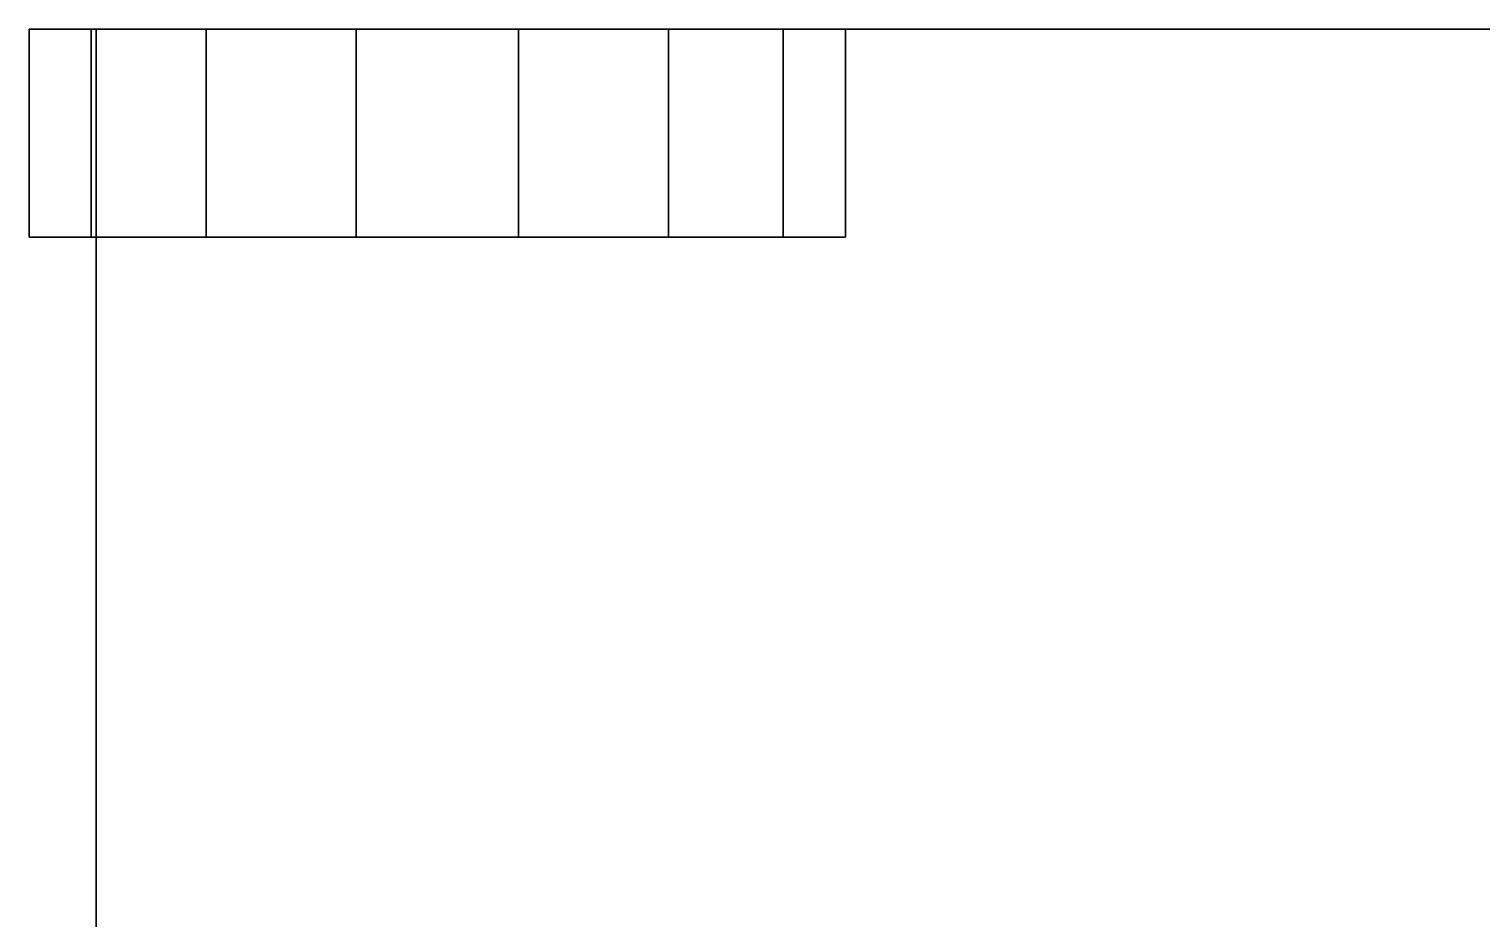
# Model space of a CAD drawing. Extents: x -3564 to 3564, y -219 to 258.
# Drawn here: x -2176 to -2038.6, y 134.7 to 218.9 of the extents above; entities that cross this region are included whole.
import ezdxf

# ---------------------------------------------------------------- set-up
doc = ezdxf.new("R2010")
doc.units = 0
doc.layers.add('UB3D', color=1, linetype='CONTINUOUS')

msp = doc.modelspace()

# ---------------------------------------------------------------- linework, layer by layer
at = {"layer": 'UB3D', "color": 29}
for points in [[(-2170.152126, 218.897638, 681.872835), (-2170.152126, 199.212598, 681.872835), (-2176.030709, 199.212598, 667.680709), (-2176.030709, 218.897638, 667.680709)], [(-2176.030709, 218.897638, 667.680709), (-2176.030709, 199.212598, 667.680709), (-2176.030709, 199.212598, 652.319291), (-2176.030709, 218.897638, 652.319291)], [(-2176.030709, 218.897638, 652.319291), (-2176.030709, 199.212598, 652.319291), (-2170.152126, 199.212598, 638.127165), (-2170.152126, 218.897638, 638.127165)], [(-2098.803543, 218.897638, 652.319291), (-2170.152126, 218.897638, 638.127165), (-2176.030709, 218.897638, 652.319291)], [(-2098.803543, 218.897638, 652.319291), (-2176.030709, 218.897638, 652.319291), (-2176.030709, 218.897638, 667.680709)], [(-2098.803543, 218.897638, 652.319291), (-2176.030709, 218.897638, 667.680709), (-2170.152126, 218.897638, 681.872835)], [(-2159.289921, 218.897638, 692.735039), (-2159.289921, 199.212598, 692.735039), (-2170.152126, 199.212598, 681.872835), (-2170.152126, 218.897638, 681.872835)], [(-2170.152126, 218.897638, 638.127165), (-2170.152126, 199.212598, 638.127165), (-2159.289921, 199.212598, 627.265039), (-2159.289921, 218.897638, 627.265039)], [(-2098.803543, 218.897638, 652.319291), (-2159.289921, 218.897638, 627.265039), (-2170.152126, 218.897638, 638.127165)], [(-2098.803543, 218.897638, 652.319291), (-2170.152126, 218.897638, 681.872835), (-2159.289921, 218.897638, 692.735039)], [(-2145.097795, 218.897638, 698.613622), (-2145.097795, 199.212598, 698.613622), (-2159.289921, 199.212598, 692.735039), (-2159.289921, 218.897638, 692.735039)], [(-2159.289921, 218.897638, 627.265039), (-2159.289921, 199.212598, 627.265039), (-2145.097795, 199.212598, 621.386457), (-2145.097795, 218.897638, 621.386457)], [(-2098.803543, 218.897638, 652.319291), (-2145.097795, 218.897638, 621.386457), (-2159.289921, 218.897638, 627.265039)], [(-2098.803543, 218.897638, 652.319291), (-2159.289921, 218.897638, 692.735039), (-2145.097795, 218.897638, 698.613622)], [(-2129.736378, 218.897638, 698.613622), (-2129.736378, 199.212598, 698.613622), (-2145.097795, 199.212598, 698.613622), (-2145.097795, 218.897638, 698.613622)], [(-2145.097795, 218.897638, 621.386457), (-2145.097795, 199.212598, 621.386457), (-2129.736378, 199.212598, 621.386457), (-2129.736378, 218.897638, 621.386457)], [(-2098.803543, 218.897638, 652.319291), (-2129.736378, 218.897638, 621.386457), (-2145.097795, 218.897638, 621.386457)], [(-2098.803543, 218.897638, 652.319291), (-2145.097795, 218.897638, 698.613622), (-2129.736378, 218.897638, 698.613622)], [(-2115.544252, 218.897638, 692.735039), (-2115.544252, 199.212598, 692.735039), (-2129.736378, 199.212598, 698.613622), (-2129.736378, 218.897638, 698.613622)], [(-2129.736378, 218.897638, 621.386457), (-2129.736378, 199.212598, 621.386457), (-2115.544252, 199.212598, 627.265039), (-2115.544252, 218.897638, 627.265039)], [(-2098.803543, 218.897638, 652.319291), (-2115.544252, 218.897638, 627.265039), (-2129.736378, 218.897638, 621.386457)], [(-2098.803543, 218.897638, 652.319291), (-2129.736378, 218.897638, 698.613622), (-2115.544252, 218.897638, 692.735039)], [(-2104.682126, 218.897638, 681.872835), (-2104.682126, 199.212598, 681.872835), (-2115.544252, 199.212598, 692.735039), (-2115.544252, 218.897638, 692.735039)], [(-2115.544252, 218.897638, 627.265039), (-2115.544252, 199.212598, 627.265039), (-2104.682126, 199.212598, 638.127165), (-2104.682126, 218.897638, 638.127165)], [(-2098.803543, 218.897638, 652.319291), (-2104.682126, 218.897638, 638.127165), (-2115.544252, 218.897638, 627.265039)], [(-2098.803543, 218.897638, 652.319291), (-2115.544252, 218.897638, 692.735039), (-2104.682126, 218.897638, 681.872835)], [(-2098.803543, 218.897638, 667.680709), (-2098.803543, 199.212598, 667.680709), (-2104.682126, 199.212598, 681.872835), (-2104.682126, 218.897638, 681.872835)], [(-2104.682126, 218.897638, 638.127165), (-2104.682126, 199.212598, 638.127165), (-2098.803543, 199.212598, 652.319291), (-2098.803543, 218.897638, 652.319291)], [(-2098.803543, 218.897638, 652.319291), (-2104.682126, 218.897638, 681.872835), (-2098.803543, 218.897638, 667.680709)], [(-2098.803543, 218.897638, 652.319291), (-2098.803543, 199.212598, 652.319291), (-2098.803543, 199.212598, 667.680709), (-2098.803543, 218.897638, 667.680709)], [(-2098.803543, 199.212598, 667.680709), (-2170.152126, 199.212598, 681.872835), (-2176.030709, 199.212598, 667.680709)], [(-2098.803543, 199.212598, 667.680709), (-2176.030709, 199.212598, 667.680709), (-2176.030709, 199.212598, 652.319291)], [(-2098.803543, 199.212598, 667.680709), (-2176.030709, 199.212598, 652.319291), (-2170.152126, 199.212598, 638.127165)], [(-2098.803543, 199.212598, 667.680709), (-2159.289921, 199.212598, 692.735039), (-2170.152126, 199.212598, 681.872835)], [(-2098.803543, 199.212598, 667.680709), (-2170.152126, 199.212598, 638.127165), (-2159.289921, 199.212598, 627.265039)], [(-2098.803543, 199.212598, 667.680709), (-2145.097795, 199.212598, 698.613622), (-2159.289921, 199.212598, 692.735039)], [(-2098.803543, 199.212598, 667.680709), (-2159.289921, 199.212598, 627.265039), (-2145.097795, 199.212598, 621.386457)], [(-2098.803543, 199.212598, 667.680709), (-2129.736378, 199.212598, 698.613622), (-2145.097795, 199.212598, 698.613622)], [(-2098.803543, 199.212598, 667.680709), (-2145.097795, 199.212598, 621.386457), (-2129.736378, 199.212598, 621.386457)], [(-2098.803543, 199.212598, 667.680709), (-2115.544252, 199.212598, 692.735039), (-2129.736378, 199.212598, 698.613622)], [(-2098.803543, 199.212598, 667.680709), (-2129.736378, 199.212598, 621.386457), (-2115.544252, 199.212598, 627.265039)], [(-2098.803543, 199.212598, 667.680709), (-2104.682126, 199.212598, 681.872835), (-2115.544252, 199.212598, 692.735039)], [(-2098.803543, 199.212598, 667.680709), (-2115.544252, 199.212598, 627.265039), (-2104.682126, 199.212598, 638.127165)], [(-2098.803543, 199.212598, 667.680709), (-2104.682126, 199.212598, 638.127165), (-2098.803543, 199.212598, 652.319291)]]:
    msp.add_3dface(points, dxfattribs=at)
at = {"layer": 'UB3D', "color": 27}
for points in [[(-1169.685039, 41.732283, -1039.76378), (-2169.685039, 41.732283, -1039.76378), (-2169.685039, 218.897638, -1039.76378), (-1169.685039, 218.897638, -1039.76378)], [(-2169.685039, 41.732283, -1039.76378), (-2169.685039, 41.732283, 1159.84252), (-2169.685039, 218.897638, 1159.84252), (-2169.685039, 218.897638, -1039.76378)], [(-2169.685039, 41.732283, 1159.84252), (-1689.370079, 41.732283, 1159.84252), (-1689.370079, 218.897638, 1159.84252), (-2169.685039, 218.897638, 1159.84252)], [(-2169.685039, 218.897638, -1039.76378), (-1169.685039, 218.897638, -1039.76378), (-1169.685039, 218.897638, 1159.84252)], [(-2169.685039, 218.897638, -1039.76378), (-1169.685039, 218.897638, 1159.84252), (-2115.544252, 218.897638, 627.265039)], [(-2169.685039, 218.897638, -1039.76378), (-2115.544252, 218.897638, 627.265039), (-2129.736378, 218.897638, 621.386457)], [(-2169.685039, 218.897638, -1039.76378), (-2129.736378, 218.897638, 621.386457), (-2145.097795, 218.897638, 621.386457)], [(-2169.685039, 218.897638, -1039.76378), (-2145.097795, 218.897638, 621.386457), (-2159.289921, 218.897638, 627.265039)], [(-2169.685039, 218.897638, -1039.76378), (-2159.289921, 218.897638, 627.265039), (-2169.685039, 218.897638, 637.660082)], [(-2169.685039, 218.897638, 1159.84252), (-2169.685039, 218.897638, 682.339921), (-2159.289921, 218.897638, 692.735039)], [(-2169.685039, 218.897638, 1159.84252), (-2159.289921, 218.897638, 692.735039), (-2145.097795, 218.897638, 698.613622)], [(-2169.685039, 218.897638, 1159.84252), (-2145.097795, 218.897638, 698.613622), (-1671.653543, 218.897638, 1140.15748)], [(-2169.685039, 218.897638, 1159.84252), (-1671.653543, 218.897638, 1140.15748), (-1676.377953, 218.897638, 1141.338583)], [(-2169.685039, 218.897638, 1159.84252), (-1676.377953, 218.897638, 1141.338583), (-1681.102362, 218.897638, 1143.700787)], [(-2169.685039, 218.897638, 1159.84252), (-1681.102362, 218.897638, 1143.700787), (-1682.283465, 218.897638, 1144.88189)], [(-2169.685039, 218.897638, 1159.84252), (-1682.283465, 218.897638, 1144.88189), (-1683.858268, 218.897638, 1146.062992)], [(-2169.685039, 218.897638, 1159.84252), (-1683.858268, 218.897638, 1146.062992), (-1685.03937, 218.897638, 1147.244094)], [(-2169.685039, 218.897638, 1159.84252), (-1685.03937, 218.897638, 1147.244094), (-1685.826772, 218.897638, 1148.425197)], [(-2169.685039, 218.897638, 1159.84252), (-1685.826772, 218.897638, 1148.425197), (-1687.007874, 218.897638, 1150)], [(-2169.685039, 218.897638, 1159.84252), (-1687.007874, 218.897638, 1150), (-1687.795276, 218.897638, 1151.574803)], [(-2169.685039, 218.897638, 1159.84252), (-1687.795276, 218.897638, 1151.574803), (-1688.188976, 218.897638, 1153.149606)], [(-2169.685039, 218.897638, 1159.84252), (-1688.188976, 218.897638, 1153.149606), (-1688.976378, 218.897638, 1154.724409)], [(-2169.685039, 218.897638, 1159.84252), (-1688.976378, 218.897638, 1154.724409), (-1689.370079, 218.897638, 1156.299213)], [(-2169.685039, 218.897638, 1159.84252), (-1689.370079, 218.897638, 1156.299213), (-1689.370079, 218.897638, 1159.84252)], [(-1169.685039, 218.897638, 1159.84252), (-1668.110236, 218.897638, 1140.15748), (-2145.097795, 218.897638, 698.613622)], [(-1668.110236, 218.897638, 1140.15748), (-2145.097795, 218.897638, 698.613622), (-1671.653543, 218.897638, 1140.15748)], [(-1169.685039, 218.897638, 1159.84252), (-2145.097795, 218.897638, 698.613622), (-2129.736378, 218.897638, 698.613622)], [(-1169.685039, 218.897638, 1159.84252), (-2129.736378, 218.897638, 698.613622), (-2115.544252, 218.897638, 692.735039)], [(-1169.685039, 218.897638, 1159.84252), (-2115.544252, 218.897638, 692.735039), (-2104.682126, 218.897638, 681.872835)], [(-1169.685039, 218.897638, 1159.84252), (-2104.682126, 218.897638, 638.127165), (-2115.544252, 218.897638, 627.265039)], [(-1169.685039, 218.897638, 1159.84252), (-2104.682126, 218.897638, 681.872835), (-2098.803543, 218.897638, 667.680709)], [(-1169.685039, 218.897638, 1159.84252), (-2098.803543, 218.897638, 652.319291), (-2104.682126, 218.897638, 638.127165)], [(-1169.685039, 218.897638, 1159.84252), (-2098.803543, 218.897638, 667.680709), (-2098.803543, 218.897638, 652.319291)]]:
    msp.add_3dface(points, dxfattribs=at)

doc.saveas('drawing.dxf')
